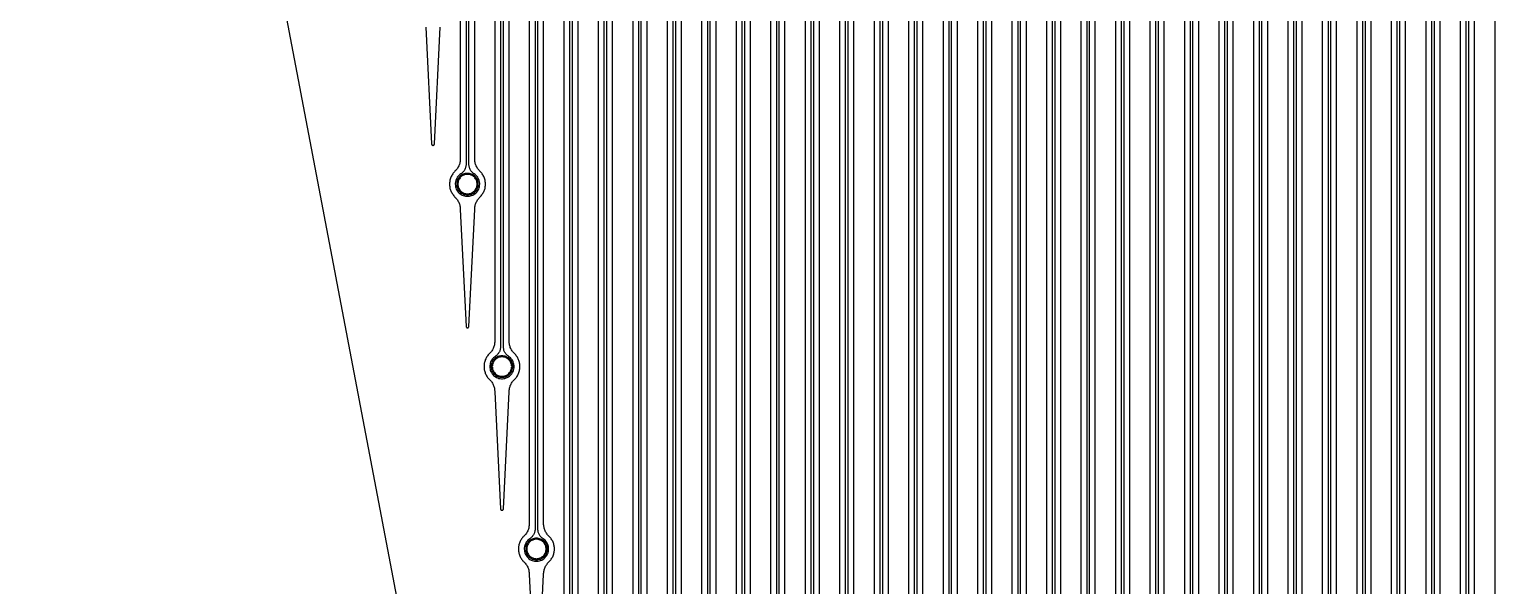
# Model space of a CAD drawing. Header units: metres. Extents: x -1805 to 1655, y -683 to 39617.
# Drawn here: x -1030 to -10, y 3403 to 3790 of the extents above; entities that cross this region are included whole.
import ezdxf

# ---------------------------------------------------------------- set-up
doc = ezdxf.new("R2010")
doc.units = ezdxf.units.M
for name, color, linetype in [('Etching', 5, 'CONTINUOUS'), ('Metal', 4, 'CONTINUOUS'), ('pad_etching', 1, 'CONTINUOUS'), ('PEDOT_SIROF', 6, 'CONTINUOUS')]:
    doc.layers.add(name, color=color, linetype=linetype)

msp = doc.modelspace()

# ---------------------------------------------------------------- linework, layer by layer
at = {"layer": 'Etching'}
for points in [[(-35.3, -497.7), (-858, 3836.5), (-858, 9436.5), (-858.3, 9436.5), (-860.1, 9457.1), (-1030, 11433.1)], [(-730, 9134.2), (-730, 3700.2), (-730, 3699.5), (-730.1, 3698.9), (-730.2, 3698.3), (-730.3, 3697.6), (-730.4, 3697), (-730.6, 3696.4), (-730.8, 3695.8), (-731.1, 3695.2), (-731.4, 3694.6), (-731.7, 3694.1), (-732, 3693.5), (-732.4, 3693), (-732.8, 3692.5), (-733.2, 3692), (-733.7, 3691.5), (-734.1, 3691.1), (-734.6, 3690.6), (-735, 3690.1), (-735.3, 3689.6), (-735.7, 3689), (-736, 3688.5), (-736.3, 3687.9), (-736.6, 3687.3), (-736.8, 3686.7), (-737, 3686.1), (-737.2, 3685.4), (-737.3, 3684.8), (-737.4, 3684.2), (-737.5, 3683.5), (-737.5, 3682.9), (-737.5, 3682.2), (-737.5, 3681.6), (-737.4, 3680.9), (-737.3, 3680.3), (-737.2, 3679.6), (-737, 3679), (-736.8, 3678.4), (-736.6, 3677.8), (-736.3, 3677.2), (-736, 3676.6), (-735.7, 3676.1), (-735.3, 3675.5), (-735, 3675), (-734.6, 3674.5), (-734.1, 3674), (-733.7, 3673.5), (-733.2, 3673.1), (-732.8, 3672.6), (-732.4, 3672.1), (-732, 3671.6), (-731.7, 3671), (-731.4, 3670.5), (-731.1, 3669.9), (-730.8, 3669.3), (-730.6, 3668.7), (-730.4, 3668.1), (-730.3, 3667.5), (-730.2, 3666.8), (-730.1, 3666.2), (-730, 3665.5), (-730, 3664.9), (-726, 3583.5), (-726, 3583.4), (-726, 3583.2), (-725.9, 3583.1), (-725.8, 3583), (-725.8, 3582.9), (-725.7, 3582.8), (-725.6, 3582.7), (-725.5, 3582.7), (-725.4, 3582.6), (-725.3, 3582.6), (-725.1, 3582.5), (-725, 3582.5), (-724.9, 3582.5), (-724.7, 3582.6), (-724.6, 3582.6), (-724.5, 3582.7), (-724.4, 3582.7), (-724.3, 3582.8), (-724.2, 3582.9), (-724.2, 3583), (-724.1, 3583.1), (-724, 3583.2), (-724, 3583.4), (-724, 3583.5), (-720, 3664.9), (-720, 3665.5), (-719.9, 3666.2), (-719.8, 3666.8), (-719.7, 3667.5), (-719.6, 3668.1), (-719.4, 3668.7), (-719.2, 3669.3), (-718.9, 3669.9), (-718.6, 3670.5), (-718.3, 3671), (-718, 3671.6), (-717.6, 3672.1), (-717.2, 3672.6), (-716.8, 3673.1), (-716.3, 3673.5), (-715.9, 3674), (-715.4, 3674.5), (-715, 3675), (-714.7, 3675.5), (-714.3, 3676.1), (-714, 3676.6), (-713.7, 3677.2), (-713.4, 3677.8), (-713.2, 3678.4), (-713, 3679), (-712.8, 3679.6), (-712.7, 3680.3), (-712.6, 3680.9), (-712.5, 3681.6), (-712.5, 3682.2), (-712.5, 3682.9), (-712.5, 3683.5), (-712.6, 3684.2), (-712.7, 3684.8), (-712.8, 3685.4), (-713, 3686.1), (-713.2, 3686.7), (-713.4, 3687.3), (-713.7, 3687.9), (-714, 3688.5), (-714.3, 3689), (-714.7, 3689.6), (-715, 3690.1), (-715.4, 3690.6), (-715.9, 3691.1), (-716.3, 3691.5), (-716.8, 3692), (-717.2, 3692.5), (-717.6, 3693), (-718, 3693.5), (-718.3, 3694.1), (-718.6, 3694.6), (-718.9, 3695.2), (-719.2, 3695.8), (-719.4, 3696.4), (-719.6, 3697), (-719.7, 3697.6), (-719.8, 3698.3), (-719.9, 3698.9), (-720, 3699.5), (-720, 3700.2), (-720, 9134.2)], [(-706, 9134.2), (-706, 3573.2), (-706, 3572.6), (-706.1, 3571.9), (-706.2, 3571.3), (-706.3, 3570.6), (-706.4, 3570), (-706.6, 3569.4), (-706.8, 3568.8), (-707.1, 3568.2), (-707.4, 3567.6), (-707.7, 3567.1), (-708, 3566.5), (-708.4, 3566), (-708.8, 3565.5), (-709.2, 3565), (-709.7, 3564.6), (-710.1, 3564.1), (-710.6, 3563.6), (-711, 3563.1), (-711.3, 3562.6), (-711.7, 3562), (-712, 3561.5), (-712.3, 3560.9), (-712.6, 3560.3), (-712.8, 3559.7), (-713, 3559.1), (-713.2, 3558.4), (-713.3, 3557.8), (-713.4, 3557.2), (-713.5, 3556.5), (-713.5, 3555.9), (-713.5, 3555.2), (-713.5, 3554.6), (-713.4, 3553.9), (-713.3, 3553.3), (-713.2, 3552.7), (-713, 3552), (-712.8, 3551.4), (-712.6, 3550.8), (-712.3, 3550.2), (-712, 3549.6), (-711.7, 3549.1), (-711.3, 3548.5), (-711, 3548), (-710.6, 3547.5), (-710.1, 3547), (-709.7, 3546.6), (-709.2, 3546.1), (-708.8, 3545.6), (-708.4, 3545.1), (-708, 3544.6), (-707.7, 3544), (-707.4, 3543.5), (-707.1, 3542.9), (-706.8, 3542.3), (-706.6, 3541.7), (-706.4, 3541.1), (-706.3, 3540.5), (-706.2, 3539.8), (-706.1, 3539.2), (-706, 3538.6), (-706, 3537.9), (-702, 3456.5), (-702, 3456.4), (-702, 3456.3), (-701.9, 3456.1), (-701.8, 3456), (-701.8, 3455.9), (-701.7, 3455.8), (-701.6, 3455.7), (-701.5, 3455.7), (-701.4, 3455.6), (-701.3, 3455.6), (-701.1, 3455.6), (-701, 3455.6), (-700.9, 3455.6), (-700.7, 3455.6), (-700.6, 3455.6), (-700.5, 3455.7), (-700.4, 3455.7), (-700.3, 3455.8), (-700.2, 3455.9), (-700.2, 3456), (-700.1, 3456.1), (-700, 3456.3), (-700, 3456.4), (-700, 3456.5), (-696, 3537.9), (-696, 3538.6), (-695.9, 3539.2), (-695.8, 3539.8), (-695.7, 3540.5), (-695.6, 3541.1), (-695.4, 3541.7), (-695.2, 3542.3), (-694.9, 3542.9), (-694.6, 3543.5), (-694.3, 3544), (-694, 3544.6), (-693.6, 3545.1), (-693.2, 3545.6), (-692.8, 3546.1), (-692.3, 3546.6), (-691.9, 3547), (-691.4, 3547.5), (-691, 3548), (-690.7, 3548.5), (-690.3, 3549.1), (-690, 3549.6), (-689.7, 3550.2), (-689.4, 3550.8), (-689.2, 3551.4), (-689, 3552), (-688.8, 3552.7), (-688.7, 3553.3), (-688.6, 3553.9), (-688.5, 3554.6), (-688.5, 3555.2), (-688.5, 3555.9), (-688.5, 3556.5), (-688.6, 3557.2), (-688.7, 3557.8), (-688.8, 3558.4), (-689, 3559.1), (-689.2, 3559.7), (-689.4, 3560.3), (-689.7, 3560.9), (-690, 3561.5), (-690.3, 3562), (-690.7, 3562.6), (-691, 3563.1), (-691.4, 3563.6), (-691.9, 3564.1), (-692.3, 3564.6), (-692.8, 3565), (-693.2, 3565.5), (-693.6, 3566), (-694, 3566.5), (-694.3, 3567.1), (-694.6, 3567.6), (-694.9, 3568.2), (-695.2, 3568.8), (-695.4, 3569.4), (-695.6, 3570), (-695.7, 3570.6), (-695.8, 3571.3), (-695.9, 3571.9), (-696, 3572.6), (-696, 3573.2), (-696, 9134.2)], [(-682, 9134.2), (-682, 3446.2), (-682, 3445.6), (-682.1, 3444.9), (-682.2, 3444.3), (-682.3, 3443.7), (-682.4, 3443), (-682.6, 3442.4), (-682.8, 3441.8), (-683.1, 3441.2), (-683.4, 3440.6), (-683.7, 3440.1), (-684, 3439.5), (-684.4, 3439), (-684.8, 3438.5), (-685.2, 3438), (-685.7, 3437.6), (-686.1, 3437.1), (-686.6, 3436.6), (-687, 3436.1), (-687.3, 3435.6), (-687.7, 3435), (-688, 3434.5), (-688.3, 3433.9), (-688.6, 3433.3), (-688.8, 3432.7), (-689, 3432.1), (-689.2, 3431.5), (-689.3, 3430.8), (-689.4, 3430.2), (-689.5, 3429.5), (-689.5, 3428.9), (-689.5, 3428.2), (-689.5, 3427.6), (-689.4, 3427), (-689.3, 3426.3), (-689.2, 3425.7), (-689, 3425.1), (-688.8, 3424.4), (-688.6, 3423.8), (-688.3, 3423.2), (-688, 3422.7), (-687.7, 3422.1), (-687.3, 3421.5), (-687, 3421), (-686.6, 3420.5), (-686.1, 3420), (-685.7, 3419.6), (-685.2, 3419.1), (-684.8, 3418.6), (-684.4, 3418.1), (-684, 3417.6), (-683.7, 3417.1), (-683.4, 3416.5), (-683.1, 3415.9), (-682.8, 3415.3), (-682.6, 3414.7), (-682.4, 3414.1), (-682.3, 3413.5), (-682.2, 3412.9), (-682.1, 3412.2), (-682, 3411.6), (-682, 3410.9), (-678, 3329.5)], [(-676, 3329.5), (-672, 3410.9), (-672, 3411.6), (-671.9, 3412.2), (-671.8, 3412.9), (-671.7, 3413.5), (-671.6, 3414.1), (-671.4, 3414.7), (-671.2, 3415.3), (-670.9, 3415.9), (-670.6, 3416.5), (-670.3, 3417.1), (-670, 3417.6), (-669.6, 3418.1), (-669.2, 3418.6), (-668.8, 3419.1), (-668.3, 3419.6), (-667.9, 3420), (-667.4, 3420.5), (-667, 3421), (-666.7, 3421.5), (-666.3, 3422.1), (-666, 3422.7), (-665.7, 3423.2), (-665.4, 3423.8), (-665.2, 3424.4), (-665, 3425.1), (-664.8, 3425.7), (-664.7, 3426.3), (-664.6, 3427), (-664.5, 3427.6), (-664.5, 3428.2), (-664.5, 3428.9), (-664.5, 3429.5), (-664.6, 3430.2), (-664.7, 3430.8), (-664.8, 3431.5), (-665, 3432.1), (-665.2, 3432.7), (-665.4, 3433.3), (-665.7, 3433.9), (-666, 3434.5), (-666.3, 3435), (-666.7, 3435.6), (-667, 3436.1), (-667.4, 3436.6), (-667.9, 3437.1), (-668.3, 3437.6), (-668.8, 3438), (-669.2, 3438.5), (-669.6, 3439), (-670, 3439.5), (-670.3, 3440.1), (-670.6, 3440.6), (-670.9, 3441.2), (-671.2, 3441.8), (-671.4, 3442.4), (-671.6, 3443), (-671.7, 3443.7), (-671.8, 3444.3), (-671.9, 3444.9), (-672, 3445.6), (-672, 3446.2), (-672, 9134.2)], [(-658, 9134.2), (-658, 3319.2)], [(-648, 3319.2), (-648, 9134.2)], [(-634, 9134.2), (-634, 3192.2)], [(-624, 3192.2), (-624, 9134.2)], [(-610, 9134.2), (-610, 3065.3)], [(-600, 3065.3), (-600, 9134.2)], [(-586, 9134.2), (-586, 2938.3)], [(-576, 2938.3), (-576, 9134.2)], [(-562, 9134.2), (-562, 2811.3)], [(-552, 2811.3), (-552, 9134.2)], [(-538, 9134.2), (-538, 2684.3)], [(-528, 2684.3), (-528, 9134.2)], [(-514, 9134.2), (-514, 2557.3)], [(-504, 2557.3), (-504, 9134.2)], [(-490, 9134.2), (-490, 2430.3)], [(-480, 2430.3), (-480, 9134.2)], [(-466, 9134.2), (-466, 2303.4)], [(-456, 2303.4), (-456, 9134.2)], [(-442, 9134.2), (-442, 2176.4)], [(-432, 2176.4), (-432, 9134.2)], [(-418, 9134.2), (-418, 2049.4)], [(-408, 2049.4), (-408, 9134.2)], [(-394, 9134.2), (-394, 1922.4)], [(-384, 1922.4), (-384, 9134.2)], [(-370, 9134.2), (-370, 1795.4)], [(-360, 1795.4), (-360, 9134.2)], [(-346, 9134.2), (-346, 1668.4)], [(-336, 1668.4), (-336, 9134.2)], [(-322, 9134.2), (-322, 1541.5)], [(-312, 1541.5), (-312, 9134.2)], [(-298, 9134.2), (-298, 1414.5)], [(-288, 1414.5), (-288, 9134.2)], [(-274, 9134.2), (-274, 1287.5)], [(-264, 1287.5), (-264, 9134.2)], [(-250, 9134.2), (-250, 1160.5)], [(-240, 1160.5), (-240, 9134.2)], [(-226, 9134.2), (-226, 1033.5)], [(-216, 1033.5), (-216, 9134.2)], [(-202, 9134.2), (-202, 906.5)], [(-192, 906.5), (-192, 9134.2)], [(-178, 9134.2), (-178, 779.5)], [(-168, 779.5), (-168, 9134.2)], [(-154, 9134.2), (-154, 652.6)], [(-144, 652.6), (-144, 9134.2)], [(-130, 9134.2), (-130, 525.6)], [(-120, 525.6), (-120, 9134.2)], [(-106, 9134.2), (-106, 398.6)], [(-96, 398.6), (-96, 9134.2)], [(-82, 9134.2), (-82, 271.6)], [(-72, 271.6), (-72, 9134.2)], [(-58, 9134.2), (-58, 144.6)], [(-48, 144.6), (-48, 9134.2)], [(-34, 9134.2), (-34, 17.6)], [(-24, 17.6), (-24, 9134.2)], [(-10, 4155.7), (-10, -202.7)], [(-754, 3791.9), (-750, 3710.5), (-750, 3710.3), (-750, 3710.2), (-749.9, 3710.1), (-749.8, 3710), (-749.8, 3709.9), (-749.7, 3709.8), (-749.6, 3709.7), (-749.5, 3709.6), (-749.4, 3709.6), (-749.3, 3709.6), (-749.1, 3709.5), (-749, 3709.5), (-748.9, 3709.5), (-748.7, 3709.6), (-748.6, 3709.6), (-748.5, 3709.6), (-748.4, 3709.7), (-748.3, 3709.8), (-748.2, 3709.9), (-748.2, 3710), (-748.1, 3710.1), (-748, 3710.2), (-748, 3710.3), (-748, 3710.5), (-744, 3791.9)]]:
    msp.add_lwpolyline(points, dxfattribs=at)
at = {"layer": 'Metal'}
for points in [[(-726, 9436.5), (-726, 3696.4), (-726, 3695.8), (-726.1, 3695.3), (-726.2, 3694.8), (-726.3, 3694.3), (-726.4, 3693.8), (-726.6, 3693.3), (-726.8, 3692.8), (-727.1, 3692.3), (-727.4, 3691.9), (-727.7, 3691.4), (-728, 3691), (-728.4, 3690.7), (-728.8, 3690.3), (-729.2, 3690), (-729.6, 3689.7), (-730.3, 3689.2), (-731, 3688.6), (-731.5, 3688), (-732.1, 3687.3), (-732.5, 3686.5), (-732.9, 3685.8), (-733.1, 3685), (-733.3, 3684.1), (-733.5, 3683.3), (-733.5, 3682.4), (-733.4, 3681.6), (-733.3, 3680.7), (-733.1, 3679.9), (-732.8, 3679.1), (-732.4, 3678.4), (-731.9, 3677.6), (-731.4, 3677), (-730.8, 3676.3), (-730.2, 3675.8), (-729.5, 3675.3), (-728.7, 3674.9), (-727.9, 3674.6), (-727.1, 3674.3), (-726.3, 3674.1), (-725.4, 3674.1), (-724.6, 3674.1), (-723.7, 3674.1), (-722.9, 3674.3), (-722.1, 3674.6), (-721.3, 3674.9), (-720.5, 3675.3), (-719.8, 3675.8), (-719.2, 3676.3), (-718.6, 3677), (-718.1, 3677.6), (-717.6, 3678.4), (-717.2, 3679.1), (-716.9, 3679.9), (-716.7, 3680.7), (-716.6, 3681.6), (-716.5, 3682.4), (-716.5, 3683.3), (-716.7, 3684.1), (-716.9, 3685), (-717.1, 3685.8), (-717.5, 3686.5), (-717.9, 3687.3), (-718.5, 3688), (-719, 3688.6), (-719.7, 3689.2), (-720.4, 3689.7), (-720.8, 3690), (-721.2, 3690.3), (-721.6, 3690.7), (-722, 3691), (-722.3, 3691.4), (-722.6, 3691.9), (-722.9, 3692.3), (-723.2, 3692.8), (-723.4, 3693.3), (-723.6, 3693.8), (-723.7, 3694.3), (-723.8, 3694.8), (-723.9, 3695.3), (-724, 3695.8), (-724, 3696.4), (-724, 9436.5)], [(-702, 9436.5), (-702, 3569.4), (-702, 3568.9), (-702.1, 3568.3), (-702.2, 3567.8), (-702.3, 3567.3), (-702.4, 3566.8), (-702.6, 3566.3), (-702.8, 3565.8), (-703.1, 3565.3), (-703.4, 3564.9), (-703.7, 3564.5), (-704, 3564.1), (-704.4, 3563.7), (-704.8, 3563.3), (-705.2, 3563), (-705.6, 3562.7), (-706.3, 3562.2), (-707, 3561.6), (-707.5, 3561), (-708.1, 3560.3), (-708.5, 3559.6), (-708.9, 3558.8), (-709.1, 3558), (-709.3, 3557.2), (-709.5, 3556.3), (-709.5, 3555.5), (-709.4, 3554.6), (-709.3, 3553.8), (-709.1, 3552.9), (-708.8, 3552.1), (-708.4, 3551.4), (-707.9, 3550.6), (-707.4, 3550), (-706.8, 3549.4), (-706.2, 3548.8), (-705.5, 3548.3), (-704.7, 3547.9), (-703.9, 3547.6), (-703.1, 3547.3), (-702.3, 3547.2), (-701.4, 3547.1), (-700.6, 3547.1), (-699.7, 3547.2), (-698.9, 3547.3), (-698.1, 3547.6), (-697.3, 3547.9), (-696.5, 3548.3), (-695.8, 3548.8), (-695.2, 3549.4), (-694.6, 3550), (-694.1, 3550.6), (-693.6, 3551.4), (-693.2, 3552.1), (-692.9, 3552.9), (-692.7, 3553.8), (-692.6, 3554.6), (-692.5, 3555.5), (-692.5, 3556.3), (-692.7, 3557.2), (-692.9, 3558), (-693.1, 3558.8), (-693.5, 3559.6), (-693.9, 3560.3), (-694.5, 3561), (-695, 3561.6), (-695.7, 3562.2), (-696.4, 3562.7), (-696.8, 3563), (-697.2, 3563.3), (-697.6, 3563.7), (-698, 3564.1), (-698.3, 3564.5), (-698.6, 3564.9), (-698.9, 3565.3), (-699.2, 3565.8), (-699.4, 3566.3), (-699.6, 3566.8), (-699.7, 3567.3), (-699.8, 3567.8), (-699.9, 3568.3), (-700, 3568.9), (-700, 3569.4), (-700, 9436.5)], [(-678, 9436.5), (-678, 3442.4), (-678, 3441.9), (-678.1, 3441.3), (-678.2, 3440.8), (-678.3, 3440.3), (-678.4, 3439.8), (-678.6, 3439.3), (-678.8, 3438.8), (-679.1, 3438.4), (-679.4, 3437.9), (-679.7, 3437.5), (-680, 3437.1), (-680.4, 3436.7), (-680.8, 3436.3), (-681.2, 3436), (-681.6, 3435.7), (-682.3, 3435.2), (-683, 3434.6), (-683.5, 3434), (-684.1, 3433.3), (-684.5, 3432.6), (-684.9, 3431.8), (-685.1, 3431), (-685.3, 3430.2), (-685.5, 3429.3), (-685.5, 3428.5), (-685.4, 3427.6), (-685.3, 3426.8), (-685.1, 3425.9), (-684.8, 3425.2), (-684.4, 3424.4), (-683.9, 3423.7), (-683.4, 3423), (-682.8, 3422.4), (-682.2, 3421.8), (-681.5, 3421.3), (-680.7, 3420.9), (-679.9, 3420.6), (-679.1, 3420.3), (-678.3, 3420.2), (-677.4, 3420.1), (-676.6, 3420.1), (-675.7, 3420.2), (-674.9, 3420.3), (-674.1, 3420.6), (-673.3, 3420.9), (-672.5, 3421.3), (-671.8, 3421.8), (-671.2, 3422.4), (-670.6, 3423), (-670.1, 3423.7), (-669.6, 3424.4), (-669.2, 3425.2), (-668.9, 3425.9), (-668.7, 3426.8), (-668.6, 3427.6), (-668.5, 3428.5), (-668.5, 3429.3), (-668.7, 3430.2), (-668.9, 3431), (-669.1, 3431.8), (-669.5, 3432.6), (-669.9, 3433.3), (-670.5, 3434), (-671, 3434.6), (-671.7, 3435.2), (-672.4, 3435.7), (-672.8, 3436), (-673.2, 3436.3), (-673.6, 3436.7), (-674, 3437.1), (-674.3, 3437.5), (-674.6, 3437.9), (-674.9, 3438.4), (-675.2, 3438.8), (-675.4, 3439.3), (-675.6, 3439.8), (-675.7, 3440.3), (-675.8, 3440.8), (-675.9, 3441.3), (-676, 3441.9), (-676, 3442.4), (-676, 9436.5)], [(-654, 9436.5), (-654, 3315.4)], [(-652, 3315.4), (-652, 9436.5)], [(-630, 9436.5), (-630, 3188.4)], [(-628, 3188.4), (-628, 9436.5)], [(-606, 9436.5), (-606, 3061.4)], [(-604, 3061.4), (-604, 9436.5)], [(-582, 9436.5), (-582, 2934.5)], [(-580, 2934.5), (-580, 9436.5)], [(-558, 9436.5), (-558, 2807.5)], [(-556, 2807.5), (-556, 9436.5)], [(-532, 2680.5), (-532, 9436.5), (-534, 9436.5), (-534, 9436.5), (-534, 2680.5)], [(-508, 2553.5), (-508, 9436.5), (-510, 9436.5), (-510, 9436.5), (-510, 2553.5)], [(-484, 2426.5), (-484, 9436.5), (-486, 9436.5), (-486, 9436.5), (-486, 2426.5)], [(-460, 2299.5), (-460, 9436.5), (-462, 9436.5), (-462, 9436.5), (-462, 2299.5)], [(-436, 2172.6), (-436, 9436.5), (-438, 9436.5), (-438, 9436.5), (-438, 2172.6)], [(-412, 2045.6), (-412, 9436.5), (-414, 9436.5), (-414, 9436.5), (-414, 2045.6)], [(-388, 1918.6), (-388, 9436.5), (-390, 9436.5), (-390, 9436.5), (-390, 1918.6)], [(-364, 1791.6), (-364, 9436.5), (-366, 9436.5), (-366, 9436.5), (-366, 1791.6)], [(-340, 1664.6), (-340, 9436.5), (-342, 9436.5), (-342, 9436.5), (-342, 1664.6)], [(-316, 1537.6), (-316, 9436.5), (-318, 9436.5), (-318, 9436.5), (-318, 1537.6)], [(-292, 1410.7), (-292, 9436.5), (-294, 9436.5), (-294, 9436.5), (-294, 1410.7)], [(-268, 1283.7), (-268, 9436.5), (-270, 9436.5), (-270, 9436.5), (-270, 1283.7)], [(-244, 1156.7), (-244, 9436.5), (-246, 9436.5), (-246, 9436.5), (-246, 1156.7)], [(-220, 1029.7), (-220, 9436.5), (-222, 9436.5), (-222, 9436.5), (-222, 1029.7)], [(-196, 902.7), (-196, 9436.5), (-198, 9436.5), (-198, 9436.5), (-198, 902.7)], [(-172, 775.7), (-172, 9436.5), (-174, 9436.5), (-174, 9436.5), (-174, 775.7)], [(-148, 648.7), (-148, 9436.5), (-150, 9436.5), (-150, 9436.5), (-150, 648.7)], [(-124, 521.8), (-124, 9436.5), (-126, 9436.5), (-126, 9436.5), (-126, 521.8)], [(-100, 394.8), (-100, 9436.5), (-102, 9436.5), (-102, 9436.5), (-102, 394.8)], [(-76, 267.8), (-76, 9436.5), (-78, 9436.5), (-78, 9436.5), (-78, 267.8)], [(-52, 140.8), (-52, 9436.5), (-54, 9436.5), (-54, 9436.5), (-54, 140.8)], [(-28, 13.8), (-28, 9436.5), (-30, 9436.5), (-30, 9436.5), (-30, 13.8)]]:
    msp.add_lwpolyline(points, dxfattribs=at)
at = {"layer": 'pad_etching'}
for points in [[(-718.2, 3682.5), (-718.3, 3683.2), (-718.4, 3683.9), (-718.5, 3684.5), (-718.8, 3685.1), (-719, 3685.7), (-719.4, 3686.3), (-719.8, 3686.8), (-720.2, 3687.3), (-720.7, 3687.8), (-721.2, 3688.2), (-721.8, 3688.5), (-722.4, 3688.8), (-723, 3689), (-723.7, 3689.2), (-724.3, 3689.3), (-725, 3689.3), (-725.7, 3689.3), (-726.3, 3689.2), (-727, 3689), (-727.6, 3688.8), (-728.2, 3688.5), (-728.8, 3688.2), (-729.3, 3687.8), (-729.8, 3687.3), (-730.2, 3686.8), (-730.6, 3686.3), (-731, 3685.7), (-731.2, 3685.1), (-731.5, 3684.5), (-731.6, 3683.9), (-731.7, 3683.2), (-731.8, 3682.5), (-731.7, 3681.9), (-731.6, 3681.2), (-731.5, 3680.6), (-731.2, 3680), (-731, 3679.4), (-730.6, 3678.8), (-730.2, 3678.3), (-729.8, 3677.8), (-729.3, 3677.3), (-728.8, 3676.9), (-728.2, 3676.6), (-727.6, 3676.3), (-727, 3676.1), (-726.3, 3675.9), (-725.7, 3675.8), (-725, 3675.8), (-724.3, 3675.8), (-723.7, 3675.9), (-723, 3676.1), (-722.4, 3676.3), (-721.8, 3676.6), (-721.2, 3676.9), (-720.7, 3677.3), (-720.2, 3677.8), (-719.8, 3678.3), (-719.4, 3678.8), (-719, 3679.4), (-718.8, 3680), (-718.5, 3680.6), (-718.4, 3681.2), (-718.3, 3681.9), (-718.2, 3682.5)], [(-694.2, 3555.6), (-694.3, 3556.2), (-694.4, 3556.9), (-694.5, 3557.5), (-694.8, 3558.1), (-695, 3558.7), (-695.4, 3559.3), (-695.8, 3559.8), (-696.2, 3560.3), (-696.7, 3560.8), (-697.2, 3561.2), (-697.8, 3561.5), (-698.4, 3561.8), (-699, 3562), (-699.7, 3562.2), (-700.3, 3562.3), (-701, 3562.3), (-701.7, 3562.3), (-702.3, 3562.2), (-703, 3562), (-703.6, 3561.8), (-704.2, 3561.5), (-704.8, 3561.2), (-705.3, 3560.8), (-705.8, 3560.3), (-706.2, 3559.8), (-706.6, 3559.3), (-707, 3558.7), (-707.2, 3558.1), (-707.5, 3557.5), (-707.6, 3556.9), (-707.7, 3556.2), (-707.8, 3555.6), (-707.7, 3554.9), (-707.6, 3554.2), (-707.5, 3553.6), (-707.2, 3553), (-707, 3552.4), (-706.6, 3551.8), (-706.2, 3551.3), (-705.8, 3550.8), (-705.3, 3550.3), (-704.8, 3549.9), (-704.2, 3549.6), (-703.6, 3549.3), (-703, 3549.1), (-702.3, 3548.9), (-701.7, 3548.8), (-701, 3548.8), (-700.3, 3548.8), (-699.7, 3548.9), (-699, 3549.1), (-698.4, 3549.3), (-697.8, 3549.6), (-697.2, 3549.9), (-696.7, 3550.3), (-696.2, 3550.8), (-695.8, 3551.3), (-695.4, 3551.8), (-695, 3552.4), (-694.8, 3553), (-694.5, 3553.6), (-694.4, 3554.2), (-694.3, 3554.9), (-694.2, 3555.6)], [(-670.2, 3428.6), (-670.3, 3429.2), (-670.4, 3429.9), (-670.5, 3430.5), (-670.8, 3431.2), (-671, 3431.8), (-671.4, 3432.3), (-671.8, 3432.9), (-672.2, 3433.3), (-672.7, 3433.8), (-673.2, 3434.2), (-673.8, 3434.5), (-674.4, 3434.8), (-675, 3435), (-675.7, 3435.2), (-676.3, 3435.3), (-677, 3435.3), (-677.7, 3435.3), (-678.3, 3435.2), (-679, 3435), (-679.6, 3434.8), (-680.2, 3434.5), (-680.8, 3434.2), (-681.3, 3433.8), (-681.8, 3433.3), (-682.2, 3432.9), (-682.6, 3432.3), (-683, 3431.8), (-683.2, 3431.2), (-683.5, 3430.5), (-683.6, 3429.9), (-683.7, 3429.2), (-683.8, 3428.6), (-683.7, 3427.9), (-683.6, 3427.3), (-683.5, 3426.6), (-683.2, 3426), (-683, 3425.4), (-682.6, 3424.8), (-682.2, 3424.3), (-681.8, 3423.8), (-681.3, 3423.4), (-680.8, 3423), (-680.2, 3422.6), (-679.6, 3422.3), (-679, 3422.1), (-678.3, 3422), (-677.7, 3421.9), (-677, 3421.8), (-676.3, 3421.9), (-675.7, 3422), (-675, 3422.1), (-674.4, 3422.3), (-673.8, 3422.6), (-673.2, 3423), (-672.7, 3423.4), (-672.2, 3423.8), (-671.8, 3424.3), (-671.4, 3424.8), (-671, 3425.4), (-670.8, 3426), (-670.5, 3426.6), (-670.4, 3427.3), (-670.3, 3427.9), (-670.2, 3428.6)]]:
    msp.add_lwpolyline(points, close=True, dxfattribs=at)
at = {"layer": 'PEDOT_SIROF'}
for points in [[(-717.5, 3682.5), (-717.5, 3683.3), (-717.6, 3684), (-717.8, 3684.7), (-718.1, 3685.4), (-718.4, 3686.1), (-718.8, 3686.7), (-719.2, 3687.3), (-719.7, 3687.8), (-720.2, 3688.3), (-720.8, 3688.8), (-721.5, 3689.2), (-722.1, 3689.5), (-722.8, 3689.7), (-723.5, 3689.9), (-724.3, 3690), (-725, 3690), (-725.7, 3690), (-726.5, 3689.9), (-727.2, 3689.7), (-727.9, 3689.5), (-728.5, 3689.2), (-729.2, 3688.8), (-729.8, 3688.3), (-730.3, 3687.8), (-730.8, 3687.3), (-731.2, 3686.7), (-731.6, 3686.1), (-731.9, 3685.4), (-732.2, 3684.7), (-732.4, 3684), (-732.5, 3683.3), (-732.5, 3682.5), (-732.5, 3681.8), (-732.4, 3681.1), (-732.2, 3680.4), (-731.9, 3679.7), (-731.6, 3679), (-731.2, 3678.4), (-730.8, 3677.8), (-730.3, 3677.2), (-729.8, 3676.7), (-729.2, 3676.3), (-728.5, 3675.9), (-727.9, 3675.6), (-727.2, 3675.4), (-726.5, 3675.2), (-725.7, 3675.1), (-725, 3675), (-724.3, 3675.1), (-723.5, 3675.2), (-722.8, 3675.4), (-722.1, 3675.6), (-721.5, 3675.9), (-720.8, 3676.3), (-720.2, 3676.7), (-719.7, 3677.2), (-719.2, 3677.8), (-718.8, 3678.4), (-718.4, 3679), (-718.1, 3679.7), (-717.8, 3680.4), (-717.6, 3681.1), (-717.5, 3681.8), (-717.5, 3682.5)], [(-693.5, 3555.6), (-693.5, 3556.3), (-693.6, 3557), (-693.8, 3557.7), (-694.1, 3558.4), (-694.4, 3559.1), (-694.8, 3559.7), (-695.2, 3560.3), (-695.7, 3560.9), (-696.2, 3561.4), (-696.8, 3561.8), (-697.5, 3562.2), (-698.1, 3562.5), (-698.8, 3562.7), (-699.5, 3562.9), (-700.3, 3563), (-701, 3563.1), (-701.7, 3563), (-702.5, 3562.9), (-703.2, 3562.7), (-703.9, 3562.5), (-704.5, 3562.2), (-705.2, 3561.8), (-705.8, 3561.4), (-706.3, 3560.9), (-706.8, 3560.3), (-707.2, 3559.7), (-707.6, 3559.1), (-707.9, 3558.4), (-708.2, 3557.7), (-708.4, 3557), (-708.5, 3556.3), (-708.5, 3555.6), (-708.5, 3554.8), (-708.4, 3554.1), (-708.2, 3553.4), (-707.9, 3552.7), (-707.6, 3552), (-707.2, 3551.4), (-706.8, 3550.8), (-706.3, 3550.3), (-705.8, 3549.8), (-705.2, 3549.3), (-704.5, 3548.9), (-703.9, 3548.6), (-703.2, 3548.4), (-702.5, 3548.2), (-701.7, 3548.1), (-701, 3548.1), (-700.3, 3548.1), (-699.5, 3548.2), (-698.8, 3548.4), (-698.1, 3548.6), (-697.5, 3548.9), (-696.8, 3549.3), (-696.2, 3549.8), (-695.7, 3550.3), (-695.2, 3550.8), (-694.8, 3551.4), (-694.4, 3552), (-694.1, 3552.7), (-693.8, 3553.4), (-693.6, 3554.1), (-693.5, 3554.8), (-693.5, 3555.6)], [(-669.5, 3428.6), (-669.5, 3429.3), (-669.6, 3430), (-669.8, 3430.7), (-670.1, 3431.4), (-670.4, 3432.1), (-670.8, 3432.7), (-671.2, 3433.3), (-671.7, 3433.9), (-672.2, 3434.4), (-672.8, 3434.8), (-673.5, 3435.2), (-674.1, 3435.5), (-674.8, 3435.7), (-675.5, 3435.9), (-676.3, 3436), (-677, 3436.1), (-677.7, 3436), (-678.5, 3435.9), (-679.2, 3435.7), (-679.9, 3435.5), (-680.5, 3435.2), (-681.2, 3434.8), (-681.8, 3434.4), (-682.3, 3433.9), (-682.8, 3433.3), (-683.2, 3432.7), (-683.6, 3432.1), (-683.9, 3431.4), (-684.2, 3430.7), (-684.4, 3430), (-684.5, 3429.3), (-684.5, 3428.6), (-684.5, 3427.8), (-684.4, 3427.1), (-684.2, 3426.4), (-683.9, 3425.7), (-683.6, 3425), (-683.2, 3424.4), (-682.8, 3423.8), (-682.3, 3423.3), (-681.8, 3422.8), (-681.2, 3422.3), (-680.5, 3422), (-679.9, 3421.6), (-679.2, 3421.4), (-678.5, 3421.2), (-677.7, 3421.1), (-677, 3421.1), (-676.3, 3421.1), (-675.5, 3421.2), (-674.8, 3421.4), (-674.1, 3421.6), (-673.5, 3422), (-672.8, 3422.3), (-672.2, 3422.8), (-671.7, 3423.3), (-671.2, 3423.8), (-670.8, 3424.4), (-670.4, 3425), (-670.1, 3425.7), (-669.8, 3426.4), (-669.6, 3427.1), (-669.5, 3427.8), (-669.5, 3428.6)]]:
    msp.add_lwpolyline(points, close=True, dxfattribs=at)

doc.saveas('drawing.dxf')
